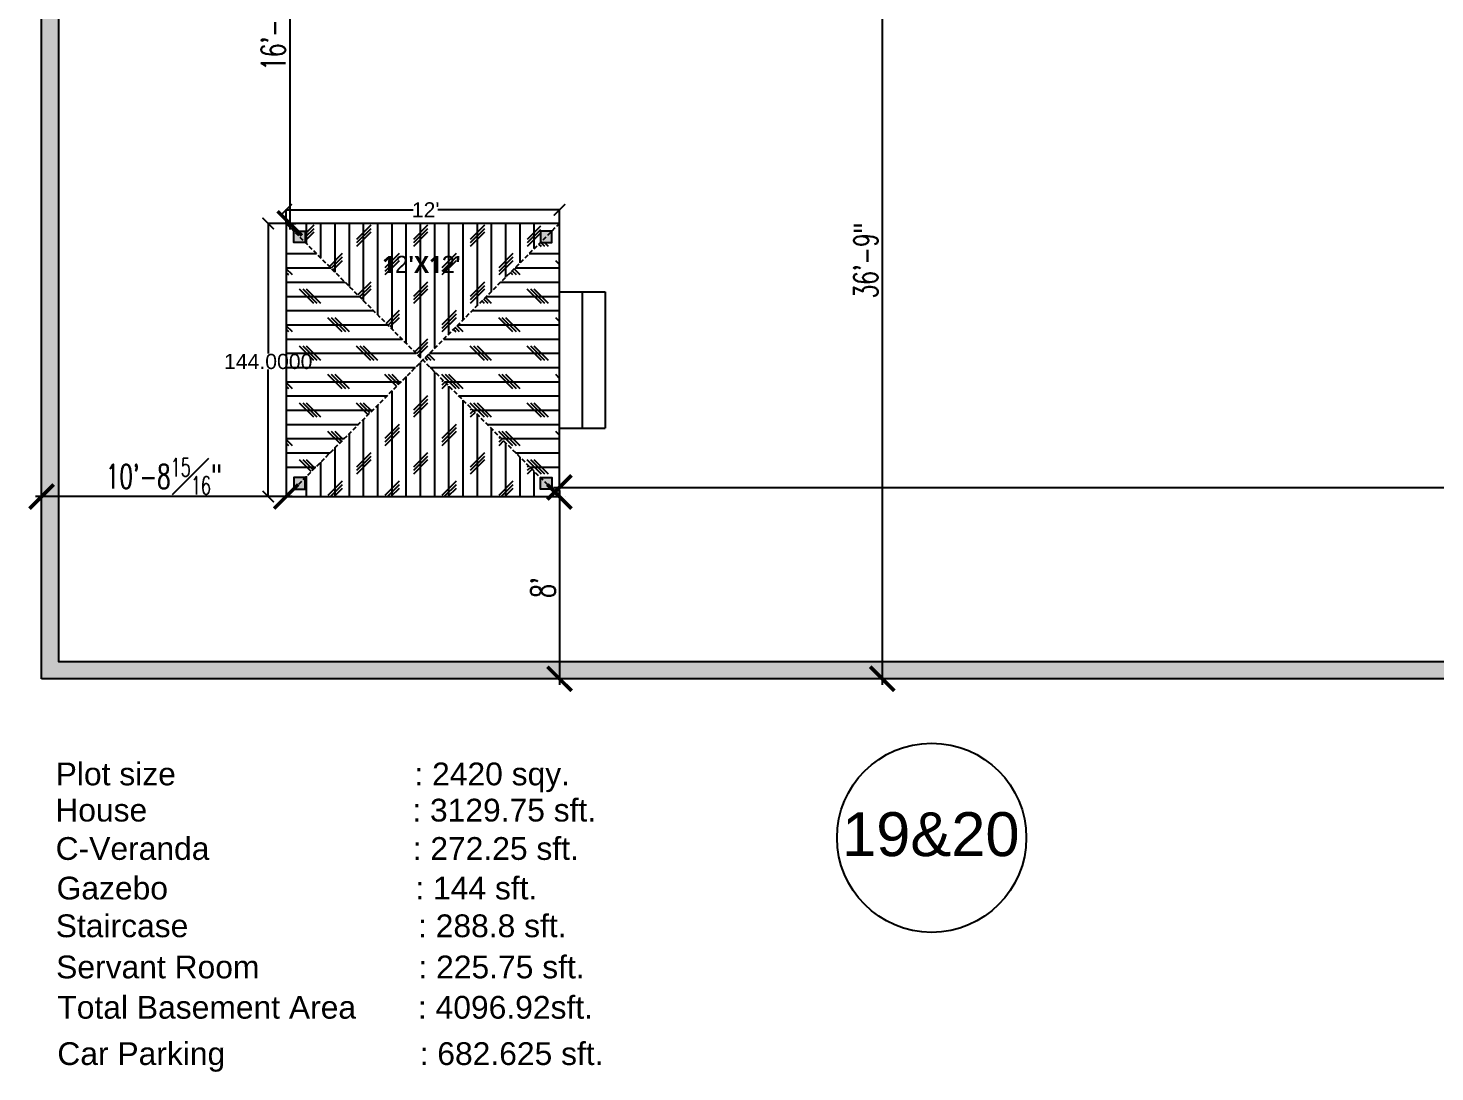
# Model space of a CAD drawing. Header units: inches. Extents: x 99023 to 109265, y 17199 to 18675.
# Drawn here: x 99062 to 99803, y 17199 to 17749 of the extents above; entities that cross this region are included whole.
import ezdxf

# ---------------------------------------------------------------- set-up
doc = ezdxf.new("R2010")
doc.units = ezdxf.units.IN
doc.linetypes.add('HIDDEN', pattern=[0.375, 0.25, -0.125])
doc.layers.get('0').update_dxf_attribs({"color": 255})
for name, color, linetype in [('A-Plot Area Line', 1, 'Continuous'), ('I-WALL-PATT', 7, 'Continuous'), ('TEXT', 7, 'Continuous')]:
    doc.layers.add(name, color=color, linetype=linetype)
doc.styles.add('A3 Landscape Proposal Title$0$Standard', font='arial.ttf')
doc.styles.add('S-ARIAL', font='arial.ttf', dxfattribs={"height": 96})
doc.styles.get("Standard").update_dxf_attribs({"font": 'arial.ttf'})
doc.styles.add('style2', font='romans.shx', dxfattribs={"width": 0.65})
doc.dimstyles.new('115', dxfattribs={"dimscale": 4.25, "dimtxt": 3, "dimasz": 0.5, "dimexe": 0.75, "dimexo": 0.75, "dimgap": 0.25, "dimtad": 1, "dimdec": 8, "dimzin": 0, "dimdsep": 46, "dimlunit": 4, "dimtxsty": 'style2', "dimblk": 'DOT', "dimcen": 0.25, "dimdle": 0.75, "dimclrd": 5, "dimclre": 5, "dimclrt": 2, "dimadec": 0, "dimazin": 0, "dimtfac": 0.75, "dimtdec": 8, "dimtix": 1, "dimtmove": 2, "dimatfit": 0, "dimfxl": 1, "dimfrac": 1, "dimtolj": 1, "dimtzin": 0, "dimlwd": -1, "dimlwe": -1, "dimarcsym": 0})
doc.dimstyles.get("Standard").update_dxf_attribs({"dimtxt": 0.18, "dimasz": 0.18, "dimexe": 0.18, "dimexo": 0.0625, "dimgap": 0.09, "dimtad": 0, "dimtih": 1, "dimtoh": 1, "dimdec": 4, "dimzin": 0, "dimdsep": 46, "dimtxsty": 'Standard', "dimcen": 0.09, "dimadec": 0, "dimazin": 0, "dimtfac": 1, "dimtdec": 4, "dimtofl": 0, "dimtmove": 0, "dimatfit": 3, "dimfxl": 1, "dimtolj": 1, "dimtzin": 0, "dimarcsym": 0})
pattern_1 = [(90, (90133.2996, 15853.008), (-7.5, 5e-16), []), (225, (90137.05, 15856.758), (15, -15), [10.6066, -10.6066]), (225, (90137.05, 15858.633), (15, -15), [10.6066, -10.6066]), (225, (90137.05, 15860.508), (15, -15), [10.6066, -10.6066])]
pattern_2 = [(0, (90133.2996, 15853.008), (0, 7.5), []), (135, (90137.05, 15849.258), (-15, -15), [10.6066, -10.6066]), (135, (90138.925, 15849.258), (-15, -15), [10.6066, -10.6066]), (135, (90140.8, 15849.258), (-15, -15), [10.6066, -10.6066])]

# ---------------------------------------------------------------- blocks, each defined once
blk = doc.blocks.new('_ArchTick')
at = {"color": 0, "linetype": 'ByBlock', "const_width": 0.15}
blk.add_lwpolyline([(-0.5, -0.5), (0.5, 0.5)], dxfattribs=at)
blk = doc.blocks.new('*D24')
at = {"color": 0, "lineweight": -2, "transparency": 16777216}
for p, q in [((99197.51, 17646.44), (99187.86, 17646.44)), ((99188.04, 17646.44), (99188.04, 17577.82)), ((99188.04, 17502.44), (99188.04, 17569.47)), ((99197.51, 17502.44), (99187.86, 17502.44))]:
    blk.add_line(p, q, dxfattribs=at)
at = {"layer": 'Defpoints', "color": 0, "lineweight": -2, "transparency": 16777216}
for p in [(99188.04, 17646.44), (99197.57, 17646.44), (99197.57, 17502.44)]:
    blk.add_point(p, dxfattribs=at)
at = {"color": 0, "lineweight": -2, "transparency": 16777216, "xscale": 6, "yscale": 6, "zscale": 6}
for p, rotation in [((99188.04, 17646.44), 90), ((99188.04, 17502.44), 270)]:
    blk.add_blockref('_ArchTick', p, dxfattribs=dict(at, rotation=rotation))
at = {"color": 0, "transparency": 16777216, "insert": (99188.04, 17573.64), "char_height": 8, "attachment_point": 5}
blk.add_mtext('\\A1;144.0000', dxfattribs=at)
blk = doc.blocks.new('*D25')
at = {"color": 0, "lineweight": -2, "transparency": 16777216}
for p, q in [((99197.57, 17647.1), (99197.57, 17653.79)), ((99197.57, 17653.61), (99264.52, 17653.61)), ((99341.57, 17653.61), (99277.53, 17653.61)), ((99341.57, 17646.5), (99341.57, 17653.79))]:
    blk.add_line(p, q, dxfattribs=at)
at = {"layer": 'Defpoints', "color": 0, "lineweight": -2, "transparency": 16777216}
for p in [(99341.57, 17653.61), (99197.57, 17647.04), (99341.57, 17646.44)]:
    blk.add_point(p, dxfattribs=at)
at = {"color": 0, "lineweight": -2, "transparency": 16777216, "xscale": 6, "yscale": 6, "zscale": 6, "rotation": 180}
blk.add_blockref('_ArchTick', (99197.57, 17653.61), dxfattribs=at)
at = {"color": 0, "lineweight": -2, "transparency": 16777216, "xscale": 6, "yscale": 6, "zscale": 6}
blk.add_blockref('_ArchTick', (99341.57, 17653.61), dxfattribs=at)
at = {"color": 0, "transparency": 16777216, "insert": (99271.02, 17653.61), "char_height": 8, "attachment_point": 5}
blk.add_mtext("\\A1;12'", dxfattribs=at)
blk = doc.blocks.new('*D10')
at = {"color": 4, "linetype": 'ByBlock', "transparency": 16777216}
for p, q in [((99541.73, 17847.44), (99508.48, 17847.44)), ((99541.73, 17406.44), (99508.48, 17406.44))]:
    blk.add_line(p, q, dxfattribs=at)
at = {"color": 4, "transparency": 16777216}
blk.add_line((99511.67, 17850.63), (99511.67, 17403.25), dxfattribs=at)
at = {"layer": 'Defpoints', "color": 0, "linetype": 'ByBlock', "lineweight": -2, "transparency": 16777216}
for p in [(99544.92, 17847.44), (99511.67, 17406.44), (99544.92, 17406.44)]:
    blk.add_point(p, dxfattribs=at)
at = {"color": 4, "linetype": 'ByBlock', "transparency": 16777216, "xscale": 12.75, "yscale": 12.75, "zscale": 12.75}
for p, rotation in [((99511.67, 17847.44), 90), ((99511.67, 17406.44), 270)]:
    blk.add_blockref('_ArchTick', p, dxfattribs=dict(at, rotation=rotation))
at = {"color": 4, "linetype": 'ByBlock', "transparency": 16777216, "insert": (99503.01, 17626.94), "char_height": 12.75, "attachment_point": 5, "rotation": 90, "style": 'style2'}
blk.add_mtext('\\A1;36\'-9"', dxfattribs=at)
blk = doc.blocks.new('*D11')
at = {"color": 4, "transparency": 16777216}
blk.add_line((99200.69, 17502.44), (99065.38, 17502.44), dxfattribs=at)
at = {"layer": 'Defpoints', "color": 0, "linetype": 'ByBlock', "lineweight": -2, "transparency": 16777216}
for p in [(99068.57, 17502.44), (99068.57, 17502.44), (99197.51, 17502.44)]:
    blk.add_point(p, dxfattribs=at)
at = {"color": 4, "linetype": 'ByBlock', "transparency": 16777216, "xscale": 12.75, "yscale": 12.75, "zscale": 12.75, "rotation": 180}
blk.add_blockref('_ArchTick', (99068.57, 17502.44), dxfattribs=at)
at = {"color": 4, "linetype": 'ByBlock', "transparency": 16777216, "xscale": 12.75, "yscale": 12.75, "zscale": 12.75}
blk.add_blockref('_ArchTick', (99197.51, 17502.44), dxfattribs=at)
at = {"color": 4, "linetype": 'ByBlock', "transparency": 16777216, "insert": (99133.04, 17513.06), "char_height": 12.75, "attachment_point": 5, "style": 'style2'}
blk.add_mtext('\\A1;10\'-8{\\H0.75x;\\S15#16;}"', dxfattribs=at)
blk = doc.blocks.new('*D12')
at = {"color": 4, "transparency": 16777216}
blk.add_line((99341.57, 17505.63), (99341.57, 17403.25), dxfattribs=at)
at = {"color": 4, "linetype": 'ByBlock', "transparency": 16777216}
for p, q in [((99344.76, 17502.44), (99344.76, 17502.44)), ((99344.76, 17406.44), (99344.76, 17406.44))]:
    blk.add_line(p, q, dxfattribs=at)
at = {"layer": 'Defpoints', "color": 0, "linetype": 'ByBlock', "lineweight": -2, "transparency": 16777216}
for p in [(99341.57, 17502.44), (99341.57, 17406.44), (99341.57, 17406.44)]:
    blk.add_point(p, dxfattribs=at)
at = {"color": 4, "linetype": 'ByBlock', "transparency": 16777216, "xscale": 12.75, "yscale": 12.75, "zscale": 12.75}
for p, rotation in [((99341.57, 17502.44), 90), ((99341.57, 17406.44), 270)]:
    blk.add_blockref('_ArchTick', p, dxfattribs=dict(at, rotation=rotation))
at = {"color": 4, "linetype": 'ByBlock', "transparency": 16777216, "insert": (99332.92, 17454.44), "char_height": 12.75, "attachment_point": 5, "rotation": 90, "style": 'style2'}
blk.add_mtext("\\A1;8'", dxfattribs=at)
blk = doc.blocks.new('*D13')
at = {"color": 4, "transparency": 16777216}
blk.add_line((99199.39, 17850.63), (99199.39, 17643.25), dxfattribs=at)
at = {"color": 4, "linetype": 'ByBlock', "transparency": 16777216}
for p, q in [((99200.76, 17847.44), (99202.58, 17847.44)), ((99200.76, 17646.44), (99202.58, 17646.44))]:
    blk.add_line(p, q, dxfattribs=at)
at = {"layer": 'Defpoints', "color": 0, "linetype": 'ByBlock', "lineweight": -2, "transparency": 16777216}
for p in [(99197.57, 17847.44), (99197.57, 17646.44), (99199.39, 17646.44)]:
    blk.add_point(p, dxfattribs=at)
at = {"color": 4, "linetype": 'ByBlock', "transparency": 16777216, "xscale": 12.75, "yscale": 12.75, "zscale": 12.75}
for p, rotation in [((99199.39, 17847.44), 90), ((99199.39, 17646.44), 270)]:
    blk.add_blockref('_ArchTick', p, dxfattribs=dict(at, rotation=rotation))
at = {"color": 4, "linetype": 'ByBlock', "transparency": 16777216, "insert": (99190.74, 17746.94), "char_height": 12.75, "attachment_point": 5, "rotation": 90, "style": 'style2'}
blk.add_mtext('\\A1;16\'-9"', dxfattribs=at)
blk = doc.blocks.new('*D23')
at = {"color": 4, "transparency": 16777216}
blk.add_line((99338.38, 17507.3), (101711.76, 17507.3), dxfattribs=at)
at = {"color": 4, "linetype": 'ByBlock', "transparency": 16777216}
for p, q in [((99341.57, 17505.63), (99341.57, 17510.49)), ((101708.57, 17505.63), (101708.57, 17510.49))]:
    blk.add_line(p, q, dxfattribs=at)
at = {"layer": 'Defpoints', "color": 0, "linetype": 'ByBlock', "lineweight": -2, "transparency": 16777216}
for p in [(101708.57, 17507.3), (99341.57, 17502.44), (101708.57, 17502.44)]:
    blk.add_point(p, dxfattribs=at)
at = {"color": 4, "linetype": 'ByBlock', "transparency": 16777216, "xscale": 12.75, "yscale": 12.75, "zscale": 12.75, "rotation": 180}
blk.add_blockref('_ArchTick', (99341.57, 17507.3), dxfattribs=at)
at = {"color": 4, "linetype": 'ByBlock', "transparency": 16777216, "xscale": 12.75, "yscale": 12.75, "zscale": 12.75}
blk.add_blockref('_ArchTick', (101708.57, 17507.3), dxfattribs=at)
at = {"color": 4, "linetype": 'ByBlock', "transparency": 16777216, "insert": (100525.07, 17515.96), "char_height": 12.75, "attachment_point": 5, "style": 'style2'}
blk.add_mtext('\\A1;197\'-3"', dxfattribs=at)

msp = doc.modelspace()

# ---------------------------------------------------------------- hatches: boundary and pattern name
at = {"layer": 'I-WALL-PATT', "true_color": 0x3b3b3b, "transparency": 33554687}
h = msp.add_hatch(color=250, dxfattribs=at)
h.dxf.hatch_style = 1
h.paths.add_polyline_path([(100067.56989581, 18585.43877382), (100067.56989581, 18594.43877382), (99068.56989581, 18594.43877382), (99068.56989581, 17406.43877382), (101708.56989581, 17406.43877382), (101708.56989581, 18594.43877382), (100406.56989581, 18594.43877382), (100406.56989581, 18585.43877382), (100602.69015878, 18585.43877382), (101699.56989581, 18585.43877382), (101699.56989581, 17415.43877382), (99077.56989581, 17415.43877382), (99077.56989581, 18585.43877382)])
h.paths.add_polyline_path([(100139.56989581, 18594.43877382), (100139.56989581, 18585.43877382), (100214.56989581, 18585.43877382), (100214.56989581, 18594.43877382)], flags=17)
at = {"layer": 'I-WALL-PATT', "true_color": 0x636466, "transparency": 33554687}
h = msp.add_hatch(dxfattribs=at)
h.set_pattern_fill('CORK', color=251, scale=60, angle=90)
h.set_pattern_definition(pattern_1)
h.paths.add_polyline_path([(99269.56989581, 17574.43877382), (99331.56989581, 17636.43877382), (99331.56989581, 17646.43877382), (99207.56989581, 17646.43877382), (99207.56989581, 17636.43877382)])
h.paths.add_polyline_path([(99244.80757495, 17614.57882651), (99288.81792423, 17614.57882651), (99288.81792423, 17634.42423402), (99244.80757495, 17634.42423402)], flags=24)
h = msp.add_hatch(color=251, dxfattribs=at)
h.dxf.hatch_style = 1
h.paths.add_polyline_path([(99207.56989581, 17642.43877382), (99201.56989581, 17642.43877382), (99207.56989581, 17636.43877382)], flags=17)
h.paths.add_polyline_path([(99201.56989581, 17642.43877382), (99201.56989581, 17636.43877382), (99207.56989581, 17636.43877382)], flags=17)
h.paths.add_polyline_path([(99337.56989581, 17642.43877382), (99331.56989581, 17636.43877382), (99337.56989581, 17636.43877382)], flags=17)
h.paths.add_polyline_path([(99337.56989581, 17642.43877382), (99331.56989581, 17642.43877382), (99331.56989581, 17636.43877382)])
h.paths.add_polyline_path([(99337.56989581, 17512.43877382), (99331.56989581, 17512.43877382), (99337.56989581, 17506.43877382)])
h.paths.add_polyline_path([(99331.56989581, 17512.43877382), (99331.56989581, 17506.43877382), (99337.56989581, 17506.43877382)], flags=17)
h.paths.add_polyline_path([(99207.56989581, 17512.43877382), (99201.56989581, 17512.43877382), (99201.56989581, 17506.43877382)], flags=17)
h.paths.add_polyline_path([(99207.56989581, 17512.43877382), (99201.56989581, 17506.43877382), (99207.56989581, 17506.43877382)], flags=17)
h = msp.add_hatch(dxfattribs=at)
h.set_pattern_fill('CORK', color=251, scale=60)
h.set_pattern_definition(pattern_2)
h.paths.add_polyline_path([(99207.56989581, 17636.43877382), (99197.56989581, 17636.43877382), (99197.56989581, 17512.43877382), (99207.56989581, 17512.43877382), (99269.56989581, 17574.43877382)])
h = msp.add_hatch(dxfattribs=at)
h.set_pattern_fill('CORK', color=251, scale=60)
h.set_pattern_definition(pattern_2)
h.paths.add_polyline_path([(99269.56989581, 17574.43877382), (99331.56989581, 17512.43877382), (99341.56989581, 17512.43877382), (99341.56989581, 17636.43877382), (99331.56989581, 17636.43877382)])
h = msp.add_hatch(dxfattribs=at)
h.set_pattern_fill('CORK', color=251, scale=60, angle=90)
h.set_pattern_definition(pattern_1)
h.paths.add_polyline_path([(99331.56989581, 17502.43877382), (99331.56989581, 17512.43877382), (99269.56989581, 17574.43877382), (99207.56989581, 17512.43877382), (99207.56989581, 17502.43877382)])

# ---------------------------------------------------------------- linework, layer by layer
at = {"layer": 'A-Plot Area Line', "color": 0}
msp.add_circle((99537.73546296, 17322.58850017), 49.86591742, dxfattribs=at)
at = {"layer": 'I-WALL-PATT', "color": 18, "true_color": 0x000000}
for p, q in [((99068.56989581, 17406.43877382), (99068.56989581, 18594.43877382)), ((99341.56989581, 17646.43877382), (99197.56989581, 17646.43877382)), ((99197.56989581, 17646.43877382), (99197.56989581, 17502.43877382)), ((99341.56989581, 17502.43877382), (99341.56989581, 17646.43877382)), ((99341.56989581, 17610.43877382), (99365.56989581, 17610.43877382)), ((99353.56989581, 17610.43877382), (99353.56989581, 17538.43877382)), ((99365.56989581, 17610.43877382), (99365.56989581, 17538.43877382)), ((99341.56989581, 17538.43877382), (99365.56989581, 17538.43877382)), ((99197.56989581, 17502.43877382), (99341.56989581, 17502.43877382)), ((101708.56989581, 17406.43877382), (99068.56989581, 17406.43877382))]:
    msp.add_line(p, q, dxfattribs=at)
at = {"layer": 'I-WALL-PATT', "color": 18, "linetype": 'HIDDEN', "ltscale": 9, "true_color": 0x000000}
for p, q in [((99341.56989581, 17646.43877382), (99197.56989581, 17502.43877382)), ((99197.56989581, 17646.43877382), (99341.56989581, 17502.43877382))]:
    msp.add_line(p, q, dxfattribs=at)
at = {"layer": 'I-WALL-PATT', "color": 18, "true_color": 0x000000}
msp.add_lwpolyline([(100067.56989581, 18585.43877382), (99077.56989581, 18585.43877382), (99077.56989581, 17415.43877382), (101699.56989581, 17415.43877382), (101699.56989581, 18585.43877382), (100406.56989581, 18585.43877382)], dxfattribs=at)
for points in [[(99207.56989581, 17636.43877382), (99201.56989581, 17636.43877382), (99201.56989581, 17642.43877382), (99207.56989581, 17642.43877382)], [(99331.56989581, 17636.43877382), (99337.56989581, 17636.43877382), (99337.56989581, 17642.43877382), (99331.56989581, 17642.43877382)], [(99207.56989581, 17512.43877382), (99201.56989581, 17512.43877382), (99201.56989581, 17506.43877382), (99207.56989581, 17506.43877382)], [(99331.56989581, 17512.43877382), (99337.56989581, 17512.43877382), (99337.56989581, 17506.43877382), (99331.56989581, 17506.43877382)]]:
    msp.add_lwpolyline(points, close=True, dxfattribs=at)

# ---------------------------------------------------------------- texts
at = {"color": 1, "style": 'A3 Landscape Proposal Title$0$Standard'}
for s, p in [('Plot size                           : 2420 sqy.', (99076.03059853, 17350.23866069)), ('Total Basement Area       : 4096.92sft.', (99076.90994936, 17227.21459548))]:
    msp.add_text(s, height=12, dxfattribs=at).set_placement(p)
at = {"color": 7, "style": 'A3 Landscape Proposal Title$0$Standard'}
for s, p in [('House                              : 3129.75 sft.', (99075.82870104, 17331.15856424)), ('C-Veranda                       : 272.25 sft.', (99076.01805524, 17310.93303775)), ('Gazebo                            : 144 sft.', (99076.51676665, 17290.06837545)), ('Staircase                          : 288.8 sft.', (99076.07243702, 17270.17442912)), ('Servant Room                  : 225.75 sft.', (99076.27926931, 17248.48309908)), ('Car Parking                      : 682.625 sft.', (99076.90994936, 17202.79498897))]:
    msp.add_text(s, height=12, dxfattribs=at).set_placement(p)
at = {"color": 18, "true_color": 0x000000, "insert": (99248.16947663, 17629.36828318), "char_height": 9, "attachment_point": 1}
msp.add_mtext_dynamic_manual_height_columns("{\\fYu Gothic Medium|b1|i0|c128|p34;1}2{\\fYu Gothic Medium|b1|i0|c128|p34;'X1}2{\\fYu Gothic Medium|b1|i0|c128|p34;'}", width=479.8366692301, gutter_width=12.5, heights=[0], dxfattribs=at)
at = {"layer": 'TEXT', "color": 6, "insert": (99537.27827063, 17324.32486464, 138.40744861), "char_height": 23.161430815, "attachment_point": 5, "style": 'S-ARIAL'}
msp.add_mtext('\\A1;19&20', dxfattribs=at)

# ---------------------------------------------------------------- dimensions: what is measured, and where the dimension line sits
at = {"color": 7, "linetype": 'ByBlock'}
for base, p1, p2, picture, middle in [((99199.3879893965, 17646.4387738228), (99197.5698958131, 17847.4387738228), (99197.5698958131, 17646.4387738228), '*D13', (99190.7362036822, 17746.9387738227)), ((99511.6658897437, 17406.4387738228), (99544.9188001557, 17847.4387738228), (99544.9188001557, 17406.4387738228), '*D10', (99503.0141040294, 17626.9387738227)), ((99341.5698958135, 17406.4387738228), (99341.5698958131, 17502.4387738228), (99341.5698958131, 17406.4387738228), '*D12', (99332.9181100992, 17454.4387738227))]:
    dim = msp.add_linear_dim(base=base, p1=p1, p2=p2, angle=90, dimstyle='115', override={"dimasz": 3, "dimblk1": 'ArchTick', "dimblk2": 'ArchTick', "dimsah": 1, "dimclrd": 4, "dimclre": 4, "dimclrt": 4}, dxfattribs=at)
    dim.commit()
    dim.dimension.update_dxf_attribs({"geometry": picture, "text_midpoint": middle})
at = {"color": 251, "true_color": 0x636466}
dim = msp.add_linear_dim(base=(99341.56989581, 17653.61477081), p1=(99197.56989581, 17647.03914533), p2=(99341.56989581, 17646.43877382), dimstyle='Standard', override={"dimtxt": 8, "dimasz": 6, "dimlunit": 4, "dimblk1": 'ArchTick', "dimblk2": 'ArchTick', "dimsah": 1}, dxfattribs=at)
dim.commit()
dim.dimension.update_dxf_attribs({"geometry": '*D25', "text_midpoint": (99271.02362809, 17653.61477081), "dimtype": 128})
dim = msp.add_linear_dim(base=(99188.04269504, 17646.43877382), p1=(99197.56989581, 17502.43877382), p2=(99197.56989581, 17646.43877382), angle=90, dimstyle='Standard', override={"dimtxt": 8, "dimasz": 6, "dimblk1": 'ArchTick', "dimblk2": 'ArchTick', "dimsah": 1}, dxfattribs=at)
dim.commit()
dim.dimension.update_dxf_attribs({"geometry": '*D24', "text_midpoint": (99188.04269504, 17573.64075107), "dimtype": 128})
at = {"color": 7, "linetype": 'ByBlock'}
for base, p1, p2, picture, middle in [((99068.5698958131, 17502.4387738228), (99197.5073958132, 17502.4387738228), (99068.5698958131, 17502.4387738228), '*D11', (99133.0386458131, 17513.0637738228)), ((101708.5698958131, 17507.3046880698), (99341.5698958133, 17502.4387738228), (101708.5698958131, 17502.4387738228), '*D23', (100525.0698958132, 17515.956473784))]:
    dim = msp.add_linear_dim(base=base, p1=p1, p2=p2, dimstyle='115', override={"dimasz": 3, "dimblk1": 'ArchTick', "dimblk2": 'ArchTick', "dimsah": 1, "dimclrd": 4, "dimclre": 4, "dimclrt": 4}, dxfattribs=at)
    dim.commit()
    dim.dimension.update_dxf_attribs({"geometry": picture, "text_midpoint": middle})

doc.saveas('drawing.dxf')
